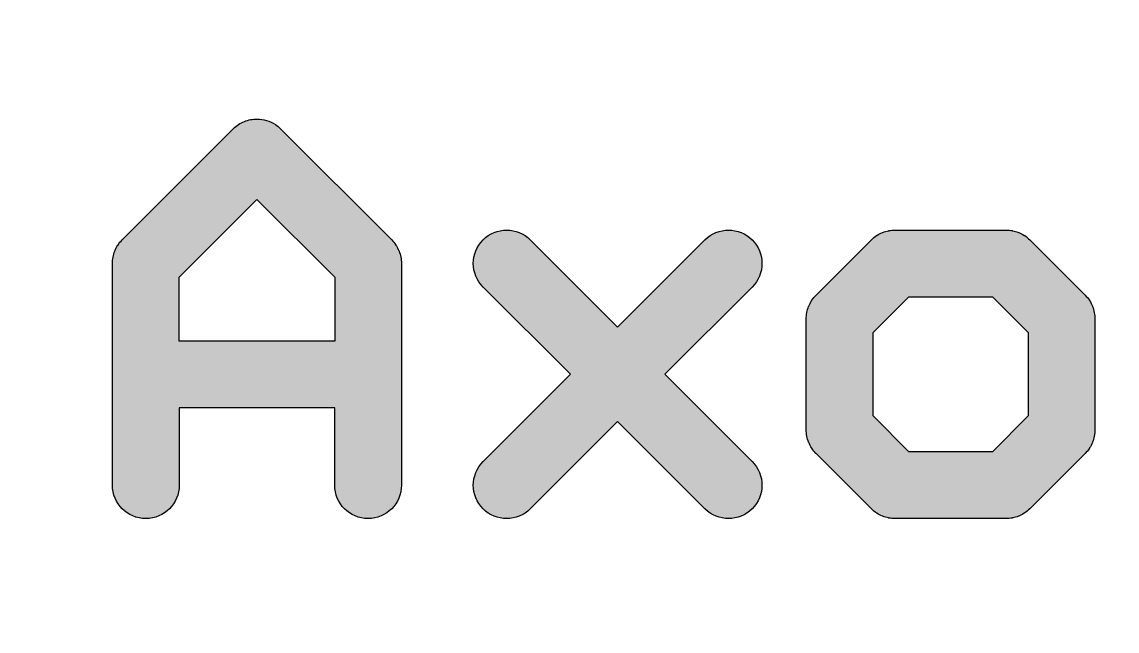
# Model space of a CAD drawing. Extents: x 2 to 177, y -204 to -3.
# Drawn here: x 75.66 to 89.14, y -112.82 to -105.32 of the extents above; entities that cross this region are included whole.
import ezdxf

# ---------------------------------------------------------------- set-up
doc = ezdxf.new("R2010")
doc.units = 0
doc.header["$MEASUREMENT"] = 0
doc.layers.add('LAYER_1', color=7, linetype='CONTINUOUS')

# ---------------------------------------------------------------- blocks, each defined once
blk = doc.blocks.new('BLOCK_4')
at = {"layer": 'LAYER_1'}
h = blk.add_hatch(color=7, dxfattribs=at)
h.dxf.hatch_style = 2
edge = h.paths.add_edge_path()
edge.add_spline(control_points=[(80.325, -108.21), (80.32, -108.185), (80.313, -108.161), (80.304, -108.138), (80.303, -108.136), (80.303, -108.134), (80.302, -108.133), (80.292, -108.109), (80.28, -108.087), (80.267, -108.066), (80.266, -108.064), (80.265, -108.063), (80.264, -108.062), (80.249, -108.039), (80.232, -108.018), (80.213, -107.998), (80.213, -107.998), (80.213, -107.998), (80.213, -107.998), (80.213, -107.998), (78.845, -106.631), (78.845, -106.631), (78.825, -106.611), (78.804, -106.594), (78.781, -106.579), (78.712, -106.533), (78.634, -106.511), (78.555, -106.511), (78.502, -106.511), (78.45, -106.521), (78.4, -106.541), (78.351, -106.561), (78.304, -106.591), (78.264, -106.631), (78.264, -106.631), (76.897, -107.998), (76.897, -107.998), (76.897, -107.998), (76.897, -107.999), (76.897, -107.999), (76.877, -108.018), (76.86, -108.039), (76.845, -108.062), (76.844, -108.063), (76.843, -108.065), (76.842, -108.066), (76.829, -108.087), (76.817, -108.109), (76.807, -108.133), (76.807, -108.135), (76.806, -108.136), (76.806, -108.138), (76.796, -108.161), (76.789, -108.185), (76.784, -108.21), (76.784, -108.211), (76.784, -108.212), (76.784, -108.213), (76.779, -108.238), (76.777, -108.263), (76.777, -108.289), (76.777, -108.289), (76.777, -109.656), (76.777, -109.656), (76.777, -109.656), (76.777, -111.019), (76.777, -111.019), (76.777, -111.246), (76.961, -111.43), (77.188, -111.43), (77.415, -111.43), (77.599, -111.246), (77.599, -111.019), (77.599, -111.019), (77.599, -110.067), (77.599, -110.067), (77.599, -110.067), (79.511, -110.067), (79.511, -110.067), (79.511, -110.067), (79.511, -111.019), (79.511, -111.019), (79.511, -111.246), (79.695, -111.43), (79.922, -111.43), (80.149, -111.43), (80.333, -111.246), (80.333, -111.019), (80.333, -111.019), (80.333, -109.656), (80.333, -109.656), (80.333, -109.656), (80.333, -108.289), (80.333, -108.289), (80.333, -108.263), (80.33, -108.238), (80.326, -108.213), (80.325, -108.212), (80.325, -108.211), (80.325, -108.21)], knot_values=[0, 0, 0, 0, 1, 1, 1, 2, 2, 2, 3, 3, 3, 4, 4, 4, 5, 5, 5, 6, 6, 6, 7, 7, 7, 8, 8, 8, 9, 9, 9, 10, 10, 10, 11, 11, 11, 12, 12, 12, 13, 13, 13, 14, 14, 14, 15, 15, 15, 16, 16, 16, 17, 17, 17, 18, 18, 18, 19, 19, 19, 20, 20, 20, 21, 21, 21, 22, 22, 22, 23, 23, 23, 24, 24, 24, 25, 25, 25, 26, 26, 26, 27, 27, 27, 28, 28, 28, 29, 29, 29, 30, 30, 30, 31, 31, 31, 32, 32, 32, 33, 33, 33, 33], degree=3, periodic=1)
h.paths.add_polyline_path([(77.599, -108.459), (78.555, -107.503), (79.511, -108.459), (79.511, -109.245), (77.599, -109.245)])
h = blk.add_hatch(color=7, dxfattribs=at)
h.dxf.hatch_style = 2
edge = h.paths.add_edge_path()
edge.add_spline(control_points=[(84.649, -107.998), (84.488, -107.838), (84.228, -107.838), (84.067, -107.998), (84.067, -107.998), (82.993, -109.073), (82.993, -109.073), (82.993, -109.073), (81.918, -107.998), (81.918, -107.998), (81.758, -107.838), (81.498, -107.838), (81.337, -107.998), (81.177, -108.159), (81.177, -108.419), (81.337, -108.58), (81.337, -108.58), (82.412, -109.654), (82.412, -109.654), (82.412, -109.654), (81.337, -110.729), (81.337, -110.729), (81.177, -110.889), (81.177, -111.149), (81.337, -111.31), (81.417, -111.39), (81.523, -111.43), (81.628, -111.43), (81.733, -111.43), (81.838, -111.39), (81.918, -111.31), (81.918, -111.31), (82.993, -110.235), (82.993, -110.235), (82.993, -110.235), (84.067, -111.31), (84.067, -111.31), (84.148, -111.39), (84.253, -111.43), (84.358, -111.43), (84.463, -111.43), (84.568, -111.39), (84.649, -111.31), (84.809, -111.149), (84.809, -110.889), (84.649, -110.729), (84.649, -110.729), (83.574, -109.654), (83.574, -109.654), (83.574, -109.654), (84.649, -108.58), (84.649, -108.58), (84.809, -108.419), (84.809, -108.159), (84.649, -107.998)], knot_values=[0, 0, 0, 0, 1, 1, 1, 2, 2, 2, 3, 3, 3, 4, 4, 4, 5, 5, 5, 6, 6, 6, 7, 7, 7, 8, 8, 8, 9, 9, 9, 10, 10, 10, 11, 11, 11, 12, 12, 12, 13, 13, 13, 14, 14, 14, 15, 15, 15, 16, 16, 16, 17, 17, 17, 18, 18, 18, 18], degree=3, periodic=1)
h = blk.add_hatch(color=7, dxfattribs=at)
h.dxf.hatch_style = 2
edge = h.paths.add_edge_path()
edge.add_spline(control_points=[(88.859, -108.891), (88.854, -108.866), (88.847, -108.842), (88.837, -108.819), (88.837, -108.818), (88.836, -108.816), (88.836, -108.814), (88.826, -108.791), (88.814, -108.769), (88.8, -108.747), (88.8, -108.746), (88.799, -108.745), (88.798, -108.743), (88.783, -108.72), (88.765, -108.699), (88.746, -108.68), (88.746, -108.68), (88.746, -108.68), (88.746, -108.68), (88.746, -108.68), (88.065, -107.998), (88.065, -107.998), (88.065, -107.998), (88.065, -107.998), (88.065, -107.998), (88.045, -107.979), (88.024, -107.962), (88.002, -107.947), (88, -107.946), (87.998, -107.945), (87.996, -107.944), (87.976, -107.93), (87.954, -107.919), (87.93, -107.909), (87.928, -107.908), (87.926, -107.908), (87.924, -107.907), (87.902, -107.898), (87.878, -107.891), (87.854, -107.886), (87.852, -107.886), (87.851, -107.885), (87.849, -107.885), (87.825, -107.881), (87.8, -107.878), (87.774, -107.878), (87.774, -107.878), (87.774, -107.878), (87.774, -107.878), (87.774, -107.878), (86.407, -107.878), (86.407, -107.878), (86.407, -107.878), (86.406, -107.878), (86.406, -107.878), (86.381, -107.878), (86.356, -107.881), (86.331, -107.885), (86.33, -107.886), (86.328, -107.886), (86.327, -107.886), (86.302, -107.891), (86.279, -107.898), (86.256, -107.907), (86.254, -107.908), (86.252, -107.908), (86.251, -107.909), (86.227, -107.919), (86.205, -107.93), (86.184, -107.944), (86.182, -107.945), (86.181, -107.946), (86.179, -107.947), (86.157, -107.962), (86.135, -107.979), (86.116, -107.998), (86.116, -107.998), (86.116, -107.998), (86.116, -107.998), (86.116, -107.998), (85.435, -108.68), (85.435, -108.68), (85.435, -108.68), (85.435, -108.68), (85.435, -108.68), (85.415, -108.699), (85.398, -108.72), (85.383, -108.743), (85.382, -108.745), (85.381, -108.746), (85.38, -108.747), (85.367, -108.769), (85.355, -108.791), (85.345, -108.814), (85.344, -108.816), (85.344, -108.818), (85.343, -108.819), (85.334, -108.842), (85.327, -108.866), (85.322, -108.891), (85.322, -108.892), (85.322, -108.893), (85.322, -108.895), (85.317, -108.919), (85.314, -108.945), (85.314, -108.97), (85.314, -108.97), (85.314, -110.338), (85.314, -110.338), (85.314, -110.364), (85.317, -110.389), (85.322, -110.414), (85.322, -110.415), (85.322, -110.416), (85.322, -110.417), (85.327, -110.442), (85.334, -110.466), (85.343, -110.489), (85.344, -110.49), (85.344, -110.492), (85.345, -110.494), (85.355, -110.517), (85.367, -110.54), (85.38, -110.561), (85.381, -110.562), (85.382, -110.564), (85.383, -110.565), (85.398, -110.588), (85.415, -110.609), (85.434, -110.628), (85.434, -110.628), (85.435, -110.628), (85.435, -110.628), (85.435, -110.628), (86.116, -111.31), (86.116, -111.31), (86.116, -111.31), (86.116, -111.31), (86.116, -111.31), (86.136, -111.329), (86.157, -111.346), (86.179, -111.361), (86.181, -111.362), (86.182, -111.363), (86.184, -111.364), (86.205, -111.378), (86.227, -111.39), (86.251, -111.399), (86.252, -111.4), (86.254, -111.401), (86.256, -111.401), (86.279, -111.41), (86.302, -111.418), (86.327, -111.422), (86.328, -111.423), (86.33, -111.423), (86.331, -111.423), (86.356, -111.428), (86.381, -111.43), (86.407, -111.43), (86.407, -111.43), (87.774, -111.43), (87.774, -111.43), (87.8, -111.43), (87.825, -111.428), (87.85, -111.423), (87.851, -111.423), (87.852, -111.423), (87.854, -111.422), (87.878, -111.418), (87.902, -111.41), (87.925, -111.401), (87.927, -111.401), (87.929, -111.4), (87.93, -111.399), (87.954, -111.39), (87.976, -111.378), (87.997, -111.364), (87.998, -111.363), (88, -111.362), (88.001, -111.361), (88.024, -111.346), (88.045, -111.329), (88.064, -111.31), (88.064, -111.31), (88.065, -111.31), (88.065, -111.31), (88.065, -111.31), (88.746, -110.628), (88.746, -110.628), (88.746, -110.628), (88.746, -110.628), (88.746, -110.628), (88.766, -110.609), (88.783, -110.588), (88.798, -110.565), (88.799, -110.564), (88.8, -110.562), (88.801, -110.561), (88.814, -110.54), (88.826, -110.517), (88.836, -110.494), (88.836, -110.492), (88.837, -110.49), (88.837, -110.489), (88.847, -110.466), (88.854, -110.442), (88.859, -110.417), (88.859, -110.416), (88.859, -110.415), (88.859, -110.414), (88.864, -110.389), (88.867, -110.364), (88.867, -110.338), (88.867, -110.338), (88.867, -108.97), (88.867, -108.97), (88.867, -108.945), (88.864, -108.919), (88.859, -108.895), (88.859, -108.893), (88.859, -108.892), (88.859, -108.891)], knot_values=[0, 0, 0, 0, 1, 1, 1, 2, 2, 2, 3, 3, 3, 4, 4, 4, 5, 5, 5, 6, 6, 6, 7, 7, 7, 8, 8, 8, 9, 9, 9, 10, 10, 10, 11, 11, 11, 12, 12, 12, 13, 13, 13, 14, 14, 14, 15, 15, 15, 16, 16, 16, 17, 17, 17, 18, 18, 18, 19, 19, 19, 20, 20, 20, 21, 21, 21, 22, 22, 22, 23, 23, 23, 24, 24, 24, 25, 25, 25, 26, 26, 26, 27, 27, 27, 28, 28, 28, 29, 29, 29, 30, 30, 30, 31, 31, 31, 32, 32, 32, 33, 33, 33, 34, 34, 34, 35, 35, 35, 36, 36, 36, 37, 37, 37, 38, 38, 38, 39, 39, 39, 40, 40, 40, 41, 41, 41, 42, 42, 42, 43, 43, 43, 44, 44, 44, 45, 45, 45, 46, 46, 46, 47, 47, 47, 48, 48, 48, 49, 49, 49, 50, 50, 50, 51, 51, 51, 52, 52, 52, 53, 53, 53, 54, 54, 54, 55, 55, 55, 56, 56, 56, 57, 57, 57, 58, 58, 58, 59, 59, 59, 60, 60, 60, 61, 61, 61, 62, 62, 62, 63, 63, 63, 64, 64, 64, 65, 65, 65, 66, 66, 66, 67, 67, 67, 68, 68, 68, 69, 69, 69, 70, 70, 70, 71, 71, 71, 72, 72, 72, 73, 73, 73, 74, 74, 74, 74], degree=3, periodic=1)
h.paths.add_polyline_path([(86.577, -110.608), (86.136, -110.167), (86.136, -109.141), (86.577, -108.7), (87.604, -108.7), (88.045, -109.141), (88.045, -110.167), (87.604, -110.608)])
for points in [[(77.599, -108.459), (78.555, -107.503), (79.511, -108.459), (79.511, -109.245), (77.599, -109.245), (77.599, -108.459)], [(86.577, -110.608), (86.136, -110.167), (86.136, -109.141), (86.577, -108.7), (87.604, -108.7), (88.045, -109.141), (88.045, -110.167), (87.604, -110.608), (86.577, -110.608)]]:
    blk.add_lwpolyline(points, dxfattribs=at)
for points, knots in [([(80.325, -108.21), (80.32, -108.185), (80.313, -108.161), (80.304, -108.138), (80.303, -108.136), (80.303, -108.134), (80.302, -108.133), (80.292, -108.109), (80.28, -108.087), (80.267, -108.066), (80.266, -108.064), (80.265, -108.063), (80.264, -108.062), (80.249, -108.039), (80.232, -108.018), (80.213, -107.998), (80.213, -107.998), (80.213, -107.998), (80.213, -107.998), (80.213, -107.998), (78.845, -106.631), (78.845, -106.631), (78.825, -106.611), (78.804, -106.594), (78.781, -106.579), (78.712, -106.533), (78.634, -106.511), (78.555, -106.511), (78.502, -106.511), (78.45, -106.521), (78.4, -106.541), (78.351, -106.561), (78.304, -106.591), (78.264, -106.631), (78.264, -106.631), (76.897, -107.998), (76.897, -107.998), (76.897, -107.998), (76.897, -107.999), (76.897, -107.999), (76.877, -108.018), (76.86, -108.039), (76.845, -108.062), (76.844, -108.063), (76.843, -108.065), (76.842, -108.066), (76.829, -108.087), (76.817, -108.109), (76.807, -108.133), (76.807, -108.135), (76.806, -108.136), (76.806, -108.138), (76.796, -108.161), (76.789, -108.185), (76.784, -108.21), (76.784, -108.211), (76.784, -108.212), (76.784, -108.213), (76.779, -108.238), (76.777, -108.263), (76.777, -108.289), (76.777, -108.289), (76.777, -109.656), (76.777, -109.656), (76.777, -109.656), (76.777, -111.019), (76.777, -111.019), (76.777, -111.246), (76.961, -111.43), (77.188, -111.43), (77.415, -111.43), (77.599, -111.246), (77.599, -111.019), (77.599, -111.019), (77.599, -110.067), (77.599, -110.067), (77.599, -110.067), (79.511, -110.067), (79.511, -110.067), (79.511, -110.067), (79.511, -111.019), (79.511, -111.019), (79.511, -111.246), (79.695, -111.43), (79.922, -111.43), (80.149, -111.43), (80.333, -111.246), (80.333, -111.019), (80.333, -111.019), (80.333, -109.656), (80.333, -109.656), (80.333, -109.656), (80.333, -108.289), (80.333, -108.289), (80.333, -108.263), (80.33, -108.238), (80.326, -108.213), (80.325, -108.212), (80.325, -108.211), (80.325, -108.21)], [0, 0, 0, 0, 1, 1, 1, 2, 2, 2, 3, 3, 3, 4, 4, 4, 5, 5, 5, 6, 6, 6, 7, 7, 7, 8, 8, 8, 9, 9, 9, 10, 10, 10, 11, 11, 11, 12, 12, 12, 13, 13, 13, 14, 14, 14, 15, 15, 15, 16, 16, 16, 17, 17, 17, 18, 18, 18, 19, 19, 19, 20, 20, 20, 21, 21, 21, 22, 22, 22, 23, 23, 23, 24, 24, 24, 25, 25, 25, 26, 26, 26, 27, 27, 27, 28, 28, 28, 29, 29, 29, 30, 30, 30, 31, 31, 31, 32, 32, 32, 33, 33, 33, 33]), ([(84.649, -107.998), (84.488, -107.838), (84.228, -107.838), (84.067, -107.998), (84.067, -107.998), (82.993, -109.073), (82.993, -109.073), (82.993, -109.073), (81.918, -107.998), (81.918, -107.998), (81.758, -107.838), (81.498, -107.838), (81.337, -107.998), (81.177, -108.159), (81.177, -108.419), (81.337, -108.58), (81.337, -108.58), (82.412, -109.654), (82.412, -109.654), (82.412, -109.654), (81.337, -110.729), (81.337, -110.729), (81.177, -110.889), (81.177, -111.149), (81.337, -111.31), (81.417, -111.39), (81.523, -111.43), (81.628, -111.43), (81.733, -111.43), (81.838, -111.39), (81.918, -111.31), (81.918, -111.31), (82.993, -110.235), (82.993, -110.235), (82.993, -110.235), (84.067, -111.31), (84.067, -111.31), (84.148, -111.39), (84.253, -111.43), (84.358, -111.43), (84.463, -111.43), (84.568, -111.39), (84.649, -111.31), (84.809, -111.149), (84.809, -110.889), (84.649, -110.729), (84.649, -110.729), (83.574, -109.654), (83.574, -109.654), (83.574, -109.654), (84.649, -108.58), (84.649, -108.58), (84.809, -108.419), (84.809, -108.159), (84.649, -107.998)], [0, 0, 0, 0, 1, 1, 1, 2, 2, 2, 3, 3, 3, 4, 4, 4, 5, 5, 5, 6, 6, 6, 7, 7, 7, 8, 8, 8, 9, 9, 9, 10, 10, 10, 11, 11, 11, 12, 12, 12, 13, 13, 13, 14, 14, 14, 15, 15, 15, 16, 16, 16, 17, 17, 17, 18, 18, 18, 18]), ([(88.859, -108.891), (88.854, -108.866), (88.847, -108.842), (88.837, -108.819), (88.837, -108.818), (88.836, -108.816), (88.836, -108.814), (88.826, -108.791), (88.814, -108.769), (88.8, -108.747), (88.8, -108.746), (88.799, -108.745), (88.798, -108.743), (88.783, -108.72), (88.765, -108.699), (88.746, -108.68), (88.746, -108.68), (88.746, -108.68), (88.746, -108.68), (88.746, -108.68), (88.065, -107.998), (88.065, -107.998), (88.065, -107.998), (88.065, -107.998), (88.065, -107.998), (88.045, -107.979), (88.024, -107.962), (88.002, -107.947), (88, -107.946), (87.998, -107.945), (87.996, -107.944), (87.976, -107.93), (87.954, -107.919), (87.93, -107.909), (87.928, -107.908), (87.926, -107.908), (87.924, -107.907), (87.902, -107.898), (87.878, -107.891), (87.854, -107.886), (87.852, -107.886), (87.851, -107.885), (87.849, -107.885), (87.825, -107.881), (87.8, -107.878), (87.774, -107.878), (87.774, -107.878), (87.774, -107.878), (87.774, -107.878), (87.774, -107.878), (86.407, -107.878), (86.407, -107.878), (86.407, -107.878), (86.406, -107.878), (86.406, -107.878), (86.381, -107.878), (86.356, -107.881), (86.331, -107.885), (86.33, -107.886), (86.328, -107.886), (86.327, -107.886), (86.302, -107.891), (86.279, -107.898), (86.256, -107.907), (86.254, -107.908), (86.252, -107.908), (86.251, -107.909), (86.227, -107.919), (86.205, -107.93), (86.184, -107.944), (86.182, -107.945), (86.181, -107.946), (86.179, -107.947), (86.157, -107.962), (86.135, -107.979), (86.116, -107.998), (86.116, -107.998), (86.116, -107.998), (86.116, -107.998), (86.116, -107.998), (85.435, -108.68), (85.435, -108.68), (85.435, -108.68), (85.435, -108.68), (85.435, -108.68), (85.415, -108.699), (85.398, -108.72), (85.383, -108.743), (85.382, -108.745), (85.381, -108.746), (85.38, -108.747), (85.367, -108.769), (85.355, -108.791), (85.345, -108.814), (85.344, -108.816), (85.344, -108.818), (85.343, -108.819), (85.334, -108.842), (85.327, -108.866), (85.322, -108.891), (85.322, -108.892), (85.322, -108.893), (85.322, -108.895), (85.317, -108.919), (85.314, -108.945), (85.314, -108.97), (85.314, -108.97), (85.314, -110.338), (85.314, -110.338), (85.314, -110.364), (85.317, -110.389), (85.322, -110.414), (85.322, -110.415), (85.322, -110.416), (85.322, -110.417), (85.327, -110.442), (85.334, -110.466), (85.343, -110.489), (85.344, -110.49), (85.344, -110.492), (85.345, -110.494), (85.355, -110.517), (85.367, -110.54), (85.38, -110.561), (85.381, -110.562), (85.382, -110.564), (85.383, -110.565), (85.398, -110.588), (85.415, -110.609), (85.434, -110.628), (85.434, -110.628), (85.435, -110.628), (85.435, -110.628), (85.435, -110.628), (86.116, -111.31), (86.116, -111.31), (86.116, -111.31), (86.116, -111.31), (86.116, -111.31), (86.136, -111.329), (86.157, -111.346), (86.179, -111.361), (86.181, -111.362), (86.182, -111.363), (86.184, -111.364), (86.205, -111.378), (86.227, -111.39), (86.251, -111.399), (86.252, -111.4), (86.254, -111.401), (86.256, -111.401), (86.279, -111.41), (86.302, -111.418), (86.327, -111.422), (86.328, -111.423), (86.33, -111.423), (86.331, -111.423), (86.356, -111.428), (86.381, -111.43), (86.407, -111.43), (86.407, -111.43), (87.774, -111.43), (87.774, -111.43), (87.8, -111.43), (87.825, -111.428), (87.85, -111.423), (87.851, -111.423), (87.852, -111.423), (87.854, -111.422), (87.878, -111.418), (87.902, -111.41), (87.925, -111.401), (87.927, -111.401), (87.929, -111.4), (87.93, -111.399), (87.954, -111.39), (87.976, -111.378), (87.997, -111.364), (87.998, -111.363), (88, -111.362), (88.001, -111.361), (88.024, -111.346), (88.045, -111.329), (88.064, -111.31), (88.064, -111.31), (88.065, -111.31), (88.065, -111.31), (88.065, -111.31), (88.746, -110.628), (88.746, -110.628), (88.746, -110.628), (88.746, -110.628), (88.746, -110.628), (88.766, -110.609), (88.783, -110.588), (88.798, -110.565), (88.799, -110.564), (88.8, -110.562), (88.801, -110.561), (88.814, -110.54), (88.826, -110.517), (88.836, -110.494), (88.836, -110.492), (88.837, -110.49), (88.837, -110.489), (88.847, -110.466), (88.854, -110.442), (88.859, -110.417), (88.859, -110.416), (88.859, -110.415), (88.859, -110.414), (88.864, -110.389), (88.867, -110.364), (88.867, -110.338), (88.867, -110.338), (88.867, -108.97), (88.867, -108.97), (88.867, -108.945), (88.864, -108.919), (88.859, -108.895), (88.859, -108.893), (88.859, -108.892), (88.859, -108.891)], [0, 0, 0, 0, 1, 1, 1, 2, 2, 2, 3, 3, 3, 4, 4, 4, 5, 5, 5, 6, 6, 6, 7, 7, 7, 8, 8, 8, 9, 9, 9, 10, 10, 10, 11, 11, 11, 12, 12, 12, 13, 13, 13, 14, 14, 14, 15, 15, 15, 16, 16, 16, 17, 17, 17, 18, 18, 18, 19, 19, 19, 20, 20, 20, 21, 21, 21, 22, 22, 22, 23, 23, 23, 24, 24, 24, 25, 25, 25, 26, 26, 26, 27, 27, 27, 28, 28, 28, 29, 29, 29, 30, 30, 30, 31, 31, 31, 32, 32, 32, 33, 33, 33, 34, 34, 34, 35, 35, 35, 36, 36, 36, 37, 37, 37, 38, 38, 38, 39, 39, 39, 40, 40, 40, 41, 41, 41, 42, 42, 42, 43, 43, 43, 44, 44, 44, 45, 45, 45, 46, 46, 46, 47, 47, 47, 48, 48, 48, 49, 49, 49, 50, 50, 50, 51, 51, 51, 52, 52, 52, 53, 53, 53, 54, 54, 54, 55, 55, 55, 56, 56, 56, 57, 57, 57, 58, 58, 58, 59, 59, 59, 60, 60, 60, 61, 61, 61, 62, 62, 62, 63, 63, 63, 64, 64, 64, 65, 65, 65, 66, 66, 66, 67, 67, 67, 68, 68, 68, 69, 69, 69, 70, 70, 70, 71, 71, 71, 72, 72, 72, 73, 73, 73, 74, 74, 74, 74])]:
    blk.add_open_spline(points, degree=3, knots=knots, dxfattribs=at)

msp = doc.modelspace()

# ---------------------------------------------------------------- linework, layer by layer
at = {"layer": 'LAYER_1', "color": 1}
msp.add_open_spline([(173.823, -67.815), (173.823, -67.815), (5.823, -67.815), (5.823, -67.815), (4.166, -67.815), (2.823, -69.158), (2.823, -70.815), (2.823, -70.815), (2.823, -124.815), (2.823, -124.815), (2.823, -126.472), (4.166, -127.815), (5.823, -127.815), (5.823, -127.815), (173.823, -127.815), (173.823, -127.815), (175.48, -127.815), (176.823, -126.472), (176.823, -124.815), (176.823, -124.815), (176.823, -70.815), (176.823, -70.815), (176.823, -69.158), (175.48, -67.815), (173.823, -67.815)], degree=3, knots=[0, 0, 0, 0, 1, 1, 1, 2, 2, 2, 3, 3, 3, 4, 4, 4, 5, 5, 5, 6, 6, 6, 7, 7, 7, 8, 8, 8, 8], dxfattribs=at)

# ---------------------------------------------------------------- block references
at = {"layer": 'LAYER_1'}
msp.add_blockref('BLOCK_4', (0, 0), dxfattribs=at)

doc.saveas('drawing.dxf')
